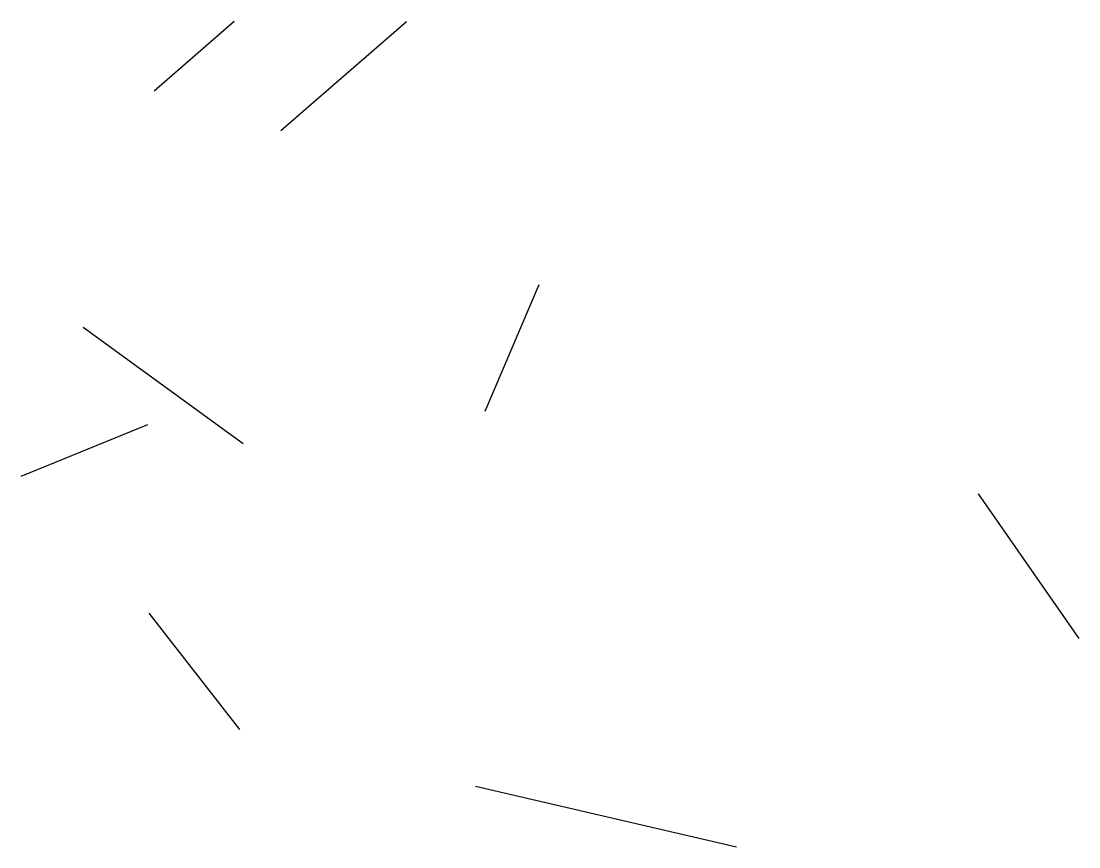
# Model space of a CAD drawing. Header units: millimetres. Extents: x 20 to 211, y 23 to 171.
import ezdxf

# ---------------------------------------------------------------- set-up
doc = ezdxf.new("R2010")
doc.units = ezdxf.units.MM
doc.layers.add('Silikon', color=7, linetype='Continuous')

msp = doc.modelspace()

# ---------------------------------------------------------------- linework, layer by layer
at = {"layer": 'Silikon'}
for p, q in [((44.25, 158.85), (58.7, 171.42)), ((67.11, 151.71), (89.76, 171.35)), ((103.93, 101.11), (113.72, 123.92)), ((31.43, 116.24), (60.33, 95.28)), ((20.26, 89.38), (43.11, 98.7)), ((192.85, 86.16), (211.04, 60.08)), ((43.32, 64.66), (59.64, 43.71)), ((102.19, 33.44), (149.31, 22.52))]:
    msp.add_line(p, q, dxfattribs=at)

doc.saveas('drawing.dxf')
